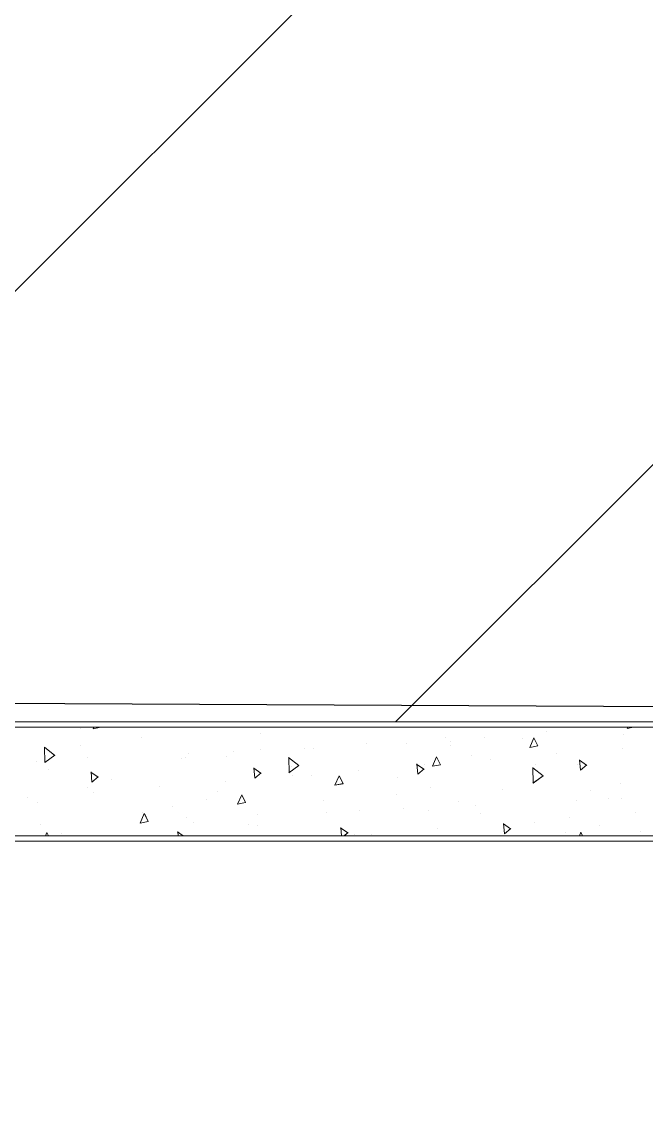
# Model space of a CAD drawing. Header units: millimetres. Extents: x 470010 to 1231400, y -134005 to 421770.
# Drawn here: x 807314 to 808464, y 144892 to 146914 of the extents above; entities that cross this region are included whole.
import ezdxf
from ezdxf.enums import TextEntityAlignment as Align

# ---------------------------------------------------------------- set-up
doc = ezdxf.new("R2010")
doc.units = ezdxf.units.MM
doc.layers.get('Defpoints').update_dxf_attribs({"color": 140})
for name, color, linetype, lineweight in [('АР_Стены ПЕНОблок', 52, 'Continuous', 20), ('АР_Тонкая', 254, 'Continuous', 5), ('АР_Штриховка', 8, 'Continuous', 0)]:
    doc.layers.add(name, color=color, linetype=linetype, lineweight=lineweight)
doc.styles.add('style1', font='ARIALN.TTF')

# ---------------------------------------------------------------- blocks, each defined once
blk = doc.blocks.new('A$C9108343f')
blk.add_lwpolyline([(160804.1, 248479.5), (162964.1, 248479.5), (162964.1, 249379.5), (167604.1, 249379.5), (167604.1, 249579.5), (186123.5, 249579.5), (186024.6, 244500.4), (148704.1, 244484.5), (148664.7, 245989.5), (140924.1, 246026), (140881.3, 249704.6), (148704.1, 249669.5), (148714.1, 259259.5)])
at = {"layer": 'АР_Стены ПЕНОблок', "color": 18, "linetype": 'Continuous', "lineweight": 20, "true_color": 0x000000}
for p, q in [((147504.1, 245979.5), (140924.1, 245979.5)), ((140924.1, 245779.5), (147504.1, 245779.5))]:
    blk.add_line(p, q, dxfattribs=at)
at = {"layer": 'АР_Тонкая', "color": 18, "linetype": 'Continuous', "lineweight": 0, "true_color": 0x000000}
for p, q in [((147504.1, 245989.5), (140924.1, 245989.5)), ((140924.1, 245979.5), (147504.1, 245979.5)), ((147504.1, 245779.5), (140924.1, 245779.5)), ((140924.1, 245769.5), (147504.1, 245769.5))]:
    blk.add_line(p, q, dxfattribs=at)
at = {"layer": 'АР_Штриховка', "color": 18, "linetype": 'Continuous', "lineweight": 0, "true_color": 0x000000}
for p, q in [((141704.2, 245978), (141704.2, 245978)), ((141727, 245976.8), (141728.2, 245979.5)), ((141727, 245976.7), (141741.2, 245979.5)), ((142562.1, 245972.4), (142562.1, 245972.4)), ((142711.1, 245977.3), (142712.1, 245979.5)), ((142711.1, 245977.3), (142722.6, 245979.5)), ((141816.9, 245960), (141816.9, 245960)), ((142035.4, 245968.4), (142035.4, 245968.4)), ((142376.5, 245961.2), (142376.5, 245961.2)), ((142386.2, 245952.9), (142386.2, 245952.9)), ((142447.7, 245960.5), (142447.7, 245960.5)), ((142517.6, 245958.6), (142517.6, 245958.6)), ((142531.6, 245942.4), (142539.3, 245959.8)), ((142546.6, 245945.3), (142539.3, 245959.8)), ((142704.1, 245966.8), (142704.1, 245966.8)), ((141656.3, 245927.6), (141637.3, 245942.7)), ((141638, 245914.3), (141637.4, 245942.8)), ((141703.6, 245945.4), (141703.6, 245945.4)), ((141903.3, 245931.8), (141903.3, 245931.8)), ((141985.8, 245935.4), (141985.8, 245935.4)), ((142035.6, 245938.8), (142035.6, 245938.8)), ((142117.2, 245941.2), (142117.2, 245941.2)), ((142132.7, 245941.1), (142132.7, 245941.1)), ((142230.2, 245949.3), (142230.2, 245949.3)), ((142303.7, 245949.3), (142303.7, 245949.3)), ((142385.7, 245946.8), (142385.7, 245946.8)), ((142531.6, 245942.4), (142546.6, 245945.3)), ((142703, 245940.1), (142703, 245940.1)), ((141623.4, 245917.1), (141623.4, 245917.1)), ((141637.7, 245914.4), (141656.2, 245927.9)), ((141716.8, 245923.7), (141716.8, 245923.7)), ((141889, 245921.1), (141889, 245921.1)), ((141898, 245923.6), (141898, 245923.6)), ((141973.6, 245925.1), (141973.6, 245925.1)), ((142106.2, 245908.7), (142087.2, 245923.8)), ((142087.9, 245895.4), (142087.3, 245923.9)), ((142336.2, 245902.4), (142322.9, 245911.6)), ((142325, 245893.3), (142323.3, 245912.2)), ((142352.1, 245907.6), (142359.8, 245925)), ((142367, 245910.4), (142359.8, 245924.9)), ((142424.6, 245927.6), (142424.6, 245927.6)), ((142459.2, 245920.1), (142459.2, 245920.1)), ((142541.2, 245911.6), (142541.2, 245911.6)), ((142581.3, 245930.4), (142581.3, 245930.4)), ((142636.3, 245909.7), (142623, 245918.9)), ((142625.1, 245900.6), (142623.4, 245919.6)), ((141645.2, 245901), (141645.2, 245901)), ((141736, 245887.6), (141722.6, 245896.8)), ((141724.8, 245878.5), (141723.1, 245897.5)), ((142036.1, 245895), (142022.8, 245904.2)), ((142024.9, 245885.9), (142023.2, 245904.9)), ((142024.9, 245885.9), (142036.6, 245895.7)), ((142087.6, 245895.5), (142106.1, 245909)), ((142093, 245906.4), (142093, 245906.4)), ((142215.4, 245900), (142215.4, 245900)), ((142325, 245893.3), (142336.7, 245903)), ((142337.5, 245910.3), (142337.5, 245910.3)), ((142352.1, 245907.5), (142367, 245910.4)), ((142556.2, 245889.8), (142537.1, 245904.9)), ((142537.8, 245876.4), (142537.2, 245905)), ((142619.7, 245910.4), (142619.7, 245910.4)), ((142625.1, 245900.6), (142636.8, 245910.4)), ((141724.8, 245878.5), (141736.4, 245888.3)), ((141761.2, 245883.4), (141761.2, 245883.4)), ((141849.9, 245870.2), (141849.9, 245870.2)), ((141971.6, 245880), (141971.6, 245880)), ((142093.7, 245890.3), (142093.7, 245890.3)), ((142129.1, 245889.9), (142129.1, 245889.9)), ((142172.5, 245872.7), (142180.3, 245890.1)), ((142172.6, 245872.6), (142187.5, 245875.5)), ((142187.5, 245875.5), (142180.3, 245890)), ((142287.8, 245887.3), (142287.8, 245887.3)), ((142537.5, 245876.5), (142556, 245890)), ((142698, 245876.7), (142698, 245876.7)), ((141606.1, 245850.2), (141606.1, 245850.2)), ((141716.9, 245868.2), (141716.9, 245868.2)), ((141727.8, 245859.9), (141727.8, 245859.9)), ((141955.6, 245861.7), (141955.6, 245861.7)), ((141993, 245837.8), (142000.8, 245855.2)), ((142008, 245840.6), (142000.8, 245855.1)), ((142285.8, 245855), (142285.8, 245855)), ((142347.8, 245868.7), (142347.8, 245868.7)), ((142482.2, 245865.6), (142482.2, 245865.6)), ((142643.9, 245863.1), (142643.9, 245863.1)), ((141624, 245840.5), (141624, 245840.5)), ((141873.7, 245833.3), (141873.7, 245833.3)), ((141935.7, 245847), (141935.7, 245847)), ((141993, 245837.7), (142008, 245840.6)), ((142150.6, 245844.5), (142150.6, 245844.5)), ((142299.4, 245830.2), (142299.4, 245830.2)), ((142400.1, 245843.1), (142400.1, 245843.1)), ((142430.9, 245835.9), (142430.9, 245835.9)), ((142617.4, 245844.1), (142617.4, 245844.1)), ((142677.3, 245848.4), (142677.3, 245848.4)), ((142699.9, 245847.7), (142699.9, 245847.7)), ((141813.5, 245802.9), (141821.2, 245820.3)), ((141818.8, 245821.4), (141818.8, 245821.4)), ((141828.5, 245805.7), (141821.3, 245820.2)), ((141899, 245812.7), (141899, 245812.7)), ((142030.4, 245818.4), (142030.4, 245818.4)), ((142156.3, 245823.1), (142156.3, 245823.1)), ((142217, 245826.6), (142217, 245826.6)), ((142345.4, 245825.4), (142345.4, 245825.4)), ((142441.3, 245819.8), (142441.3, 245819.8)), ((142604.9, 245812.3), (142604.9, 245812.3)), ((142726.6, 245822), (142726.6, 245822)), ((141630, 245801), (141630, 245801)), ((141813.5, 245802.8), (141828.5, 245805.7)), ((141816.5, 245809.1), (141816.5, 245809.1)), ((141912.5, 245803), (141912.5, 245803)), ((142013.2, 245799.7), (142013.2, 245799.7)), ((142029.2, 245798.1), (142029.2, 245798.1)), ((142196.1, 245784.8), (142182.8, 245794)), ((142184.6, 245779.5), (142183.2, 245794.7)), ((142361.1, 245792.2), (142361.1, 245792.2)), ((142482.8, 245802), (142482.8, 245802)), ((142496.2, 245792.2), (142482.9, 245801.4)), ((142485, 245783.1), (142483.3, 245802.1)), ((142485, 245783.1), (142496.7, 245792.9)), ((142539.8, 245803.6), (142539.8, 245803.6)), ((142660, 245798.6), (142660, 245798.6)), ((141639.1, 245779.5), (141641.7, 245785.4)), ((141644.6, 245779.5), (141641.7, 245785.3)), ((141668.8, 245783), (141668.8, 245783)), ((141893, 245779.5), (141882.7, 245786.6)), ((141883.8, 245779.5), (141883.1, 245787.3)), ((142189.4, 245779.5), (142196.6, 245785.5)), ((142208.2, 245782.5), (142208.2, 245782.5)), ((142239, 245781.9), (142239, 245781.9)), ((142598, 245784.8), (142598, 245784.8)), ((142623, 245779.5), (142625.9, 245785.9)), ((142629, 245779.5), (142625.9, 245785.8)), ((142734.9, 245786.5), (142734.9, 245786.5))]:
    blk.add_line(p, q, dxfattribs=at)
at = {"layer": 'Defpoints', "color": 18, "true_color": 0x000000, "style": 'style1'}
for p in [(143949.3, 316089.1), (143975, 281639.5), (143890.4, 273244.7), (143840, 264276.8), (143967.8, 254892.4), (12252, 104178.1), (12382.6, 96023.1)]:
    blk.add_attdef('АР-ПОМЕЩЕНИЕ:НАИМЕНОВАНИЕ', text='', height=100, dxfattribs=at).set_placement(p, align=Align.MIDDLE)
at = {"layer": 'Defpoints', "color": 18, "true_color": 0x000000, "style": 'style1', "flags": 8}
for p in [(143951.3, 279099.1), (143848.3, 269251.1), (143875.3, 260094.2), (144049.7, 250824.7), (163419.3, 238153.4), (155897.5, 237966), (183037.2, 237966), (143342.9, 237876.2)]:
    blk.add_attdef('АР-ПОМЕЩЕНИЕ:НАИМЕНОВАНИЕ', text='', height=100, dxfattribs=at).set_placement(p, align=Align.MIDDLE)

msp = doc.modelspace()

# ---------------------------------------------------------------- hatches: boundary and pattern name
h = msp.add_hatch()
h.set_pattern_fill('ANSI31', color=3, scale=333)
h.paths.add_polyline_path([(817822.706, 156413.251), (817822.706, 156633.251), (818712.706, 156633.251), (818712.706, 157213.251), (818712.706, 158463.251), (818712.706, 158793.251), (818142.704, 158793.251), (818142.704, 158993.251), (818142.704, 159018.251), (818142.708, 160493.251), (818142.709, 160913.252), (818142.71, 161403.25), (817492.706, 161403.25), (815492.706, 161403.25), (815152.698, 161403.25), (815152.705, 158893.25), (814432.706, 158893.25), (814432.706, 158113.25), (814432.706, 157813.251), (814432.706, 154913.25), (814432.706, 154413.251), (814432.706, 153513.25), (814432.706, 149823.25), (814432.706, 149520.89), (814422.706, 149510.89), (814422.706, 149303.25), (813222.703, 149303.25), (813222.703, 149523.25), (807026.355, 149523.251), (806792.706, 149289.602), (806792.706, 149514.108), (806642.706, 149364.108), (806642.706, 149303.251), (806642.706, 148813.25), (806638.097, 146163.251), (806642.706, 146163.251), (806642.706, 145623.251), (806792.706, 145623.251), (813222.706, 145623.251), (813222.706, 145903.251), (814423.268, 145903.251), (814423.268, 145582.591), (814422.706, 145582.028), (814422.706, 145403.251), (814422.706, 144123.251), (815822.706, 144123.251), (818721.706, 144123.251), (818722.706, 144123.251), (819622.706, 144123.251), (823122.706, 144123.251), (824322.706, 144123.251), (825522.706, 144123.251), (826422.706, 144123.251), (827422.706, 144123.251), (830322.706, 144123.251), (832443.315, 144123.251), (832443.315, 144413.251), (833322.706, 144413.251), (834245.277, 144413.251), (834222.706, 144390.68), (834222.706, 144123.251), (835122.706, 144123.251), (838022.706, 144123.251), (844022.706, 144123.251), (846922.706, 144123.251), (851466.776, 144123.251), (851472.706, 144129.18), (851472.706, 144563.251), (851762.706, 144563.251), (851762.706, 146914.25), (851762.706, 148713.251), (851472.706, 148713.251), (850377.706, 148713.251), (850377.706, 149213.251), (849177.706, 149213.251), (849177.706, 148713.251), (848277.706, 148713.251), (848277.706, 149213.251), (847077.706, 149213.251), (847077.706, 148713.251), (846177.706, 148713.251), (846177.706, 149213.251), (842877.706, 149213.251), (842877.706, 148713.251), (841977.706, 148713.251), (841977.706, 149213.251), (840777.706, 149213.251), (840777.706, 148713.251), (839877.706, 148713.251), (839877.706, 149213.251), (838677.706, 149213.251), (838677.706, 148713.251), (837777.706, 148713.251), (837777.706, 149213.251), (834477.706, 149213.251), (834477.706, 148713.251), (834222.706, 148713.251), (833322.706, 148713.251), (833322.706, 149213.251), (826722.706, 149213.251), (826722.706, 148993.251), (826872.706, 148993.251), (826872.706, 148843.251), (826664.184, 148843.251), (826522.706, 148701.772), (826522.706, 148233.25), (826524.424, 148233.25), (826524.424, 148113.25), (824942.706, 148113.251), (824822.706, 148113.251), (819922.706, 148113.251), (817822.706, 148113.251), (817822.706, 148313.251), (817822.706, 150513.251), (817822.706, 150713.251), (817822.706, 152013.251)])
h.paths.add_polyline_path([(816578.934, 147228.245), (816578.934, 146828.245), (815578.934, 146828.245), (815578.934, 147228.245)], flags=16)
h.paths.add_polyline_path([(828437.705, 148234.002), (827887.705, 148233.761), (827887.758, 148113.761), (828437.758, 148114.002)], flags=0)
h.paths.add_polyline_path([(826922.706, 149014.057), (827042.706, 149014.057), (827042.706, 148233.391), (827067.653, 148233.402), (827642.706, 148233.654), (827742.706, 148233.697), (827742.706, 149014.057), (827862.706, 149014.057), (827862.706, 148233.75), (828462.705, 148234.013), (828562.706, 148234.057), (828562.706, 149013.251), (828682.706, 149013.251), (828682.706, 148114.109), (828462.759, 148114.013), (828462.758, 148114.013), (827862.758, 148113.75), (827862.706, 148113.75), (827642.758, 148113.654), (827042.759, 148113.391), (827042.706, 148113.391), (826722.759, 148113.25), (826722.706, 148233.25), (826922.706, 148233.338)], flags=16)
h.paths.add_polyline_path([(827642.653, 148233.654), (827642.706, 148233.654), (827642.758, 148113.654), (827617.706, 148113.643), (827617.653, 148233.643)], flags=0)
h.paths.add_polyline_path([(818060.384, 156364.651), (818446.674, 156364.651), (818446.674, 156665.265), (818060.384, 156665.265)], flags=25)

# ---------------------------------------------------------------- linework, layer by layer
msp.add_lwpolyline([(826522.706, 148113.25), (828682.706, 148113.25), (828682.706, 149013.251), (833322.706, 149013.251), (833322.706, 149213.251), (851842.142, 149213.251), (851743.238, 144134.142), (814422.706, 144118.251), (814383.268, 145623.251), (806642.706, 145659.752), (806599.923, 149338.31), (814422.706, 149303.25), (814432.706, 158893.25)])
at = {"layer": 'АР_Стены ПЕНОблок', "color": 18, "linetype": 'Continuous', "lineweight": 20, "true_color": 0x000000}
for p, q in [((813222.706, 145613.251), (806642.706, 145613.251)), ((806642.706, 145413.251), (813222.706, 145413.251))]:
    msp.add_line(p, q, dxfattribs=at)
at = {"layer": 'АР_Тонкая', "color": 18, "linetype": 'Continuous', "lineweight": 0, "true_color": 0x000000}
for p, q in [((813222.706, 145623.251), (806642.706, 145623.251)), ((806642.706, 145613.251), (813222.706, 145613.251)), ((813222.706, 145413.251), (806642.706, 145413.251)), ((806642.706, 145403.251), (813222.706, 145403.251))]:
    msp.add_line(p, q, dxfattribs=at)
at = {"layer": 'АР_Штриховка', "color": 18, "linetype": 'Continuous', "lineweight": 0, "true_color": 0x000000}
for p, q in [((807445.569, 145610.565), (807446.765, 145613.251)), ((807445.6, 145610.483), (807459.841, 145613.251)), ((808429.709, 145611.1), (808430.667, 145613.251)), ((808429.74, 145611.017), (808441.231, 145613.251)), ((808250.189, 145576.204), (808257.938, 145593.608)), ((808250.22, 145576.122), (808265.18, 145579.03)), ((808265.167, 145579.025), (808257.955, 145593.52)), ((807374.954, 145561.383), (807355.913, 145576.456)), ((807356.619, 145548.033), (807356.029, 145576.602)), ((807356.317, 145548.142), (807374.768, 145561.638)), ((807824.861, 145542.463), (807805.82, 145557.536)), ((807806.526, 145529.113), (807805.936, 145557.682)), ((808070.669, 145541.309), (808078.418, 145558.712)), ((808085.647, 145544.129), (808078.435, 145558.625)), ((807754.701, 145528.754), (807741.367, 145537.936)), ((807743.485, 145519.642), (807741.825, 145538.619)), ((807806.224, 145529.222), (807824.675, 145542.718)), ((808054.814, 145536.13), (808041.479, 145545.312)), ((808043.598, 145527.018), (808041.938, 145545.996)), ((808043.605, 145527.01), (808055.279, 145536.807)), ((808070.7, 145541.227), (808085.66, 145544.135)), ((808274.768, 145523.543), (808255.727, 145538.616)), ((808256.434, 145510.194), (808255.843, 145538.762)), ((808354.926, 145543.506), (808341.591, 145552.687)), ((808343.711, 145534.395), (808342.051, 145553.372)), ((808343.718, 145534.387), (808355.392, 145544.183)), ((807454.589, 145521.379), (807441.254, 145530.56)), ((807443.372, 145512.265), (807441.712, 145531.242)), ((807443.379, 145512.257), (807455.053, 145522.053)), ((807743.492, 145519.634), (807755.166, 145529.43)), ((807891.149, 145506.414), (807898.898, 145523.817)), ((807906.127, 145509.234), (807898.916, 145523.729)), ((808256.13, 145510.302), (808274.581, 145523.799)), ((807891.18, 145506.332), (807906.14, 145509.24)), ((807711.629, 145471.519), (807719.378, 145488.922)), ((807726.607, 145474.339), (807719.396, 145488.834)), ((807711.66, 145471.436), (807726.62, 145474.344)), ((807532.109, 145436.624), (807539.858, 145454.027)), ((807532.14, 145436.541), (807547.1, 145439.449)), ((807547.087, 145439.444), (807539.876, 145453.939)), ((808203.617, 145416.842), (808201.956, 145435.819)), ((807357.719, 145413.251), (807360.338, 145419.132)), ((807363.238, 145413.251), (807360.356, 145419.044)), ((807611.631, 145413.251), (807601.272, 145420.383)), ((807602.414, 145413.251), (807601.73, 145421.066)), ((807914.72, 145418.577), (807901.385, 145427.759)), ((807903.172, 145413.251), (807901.843, 145428.442)), ((807908.031, 145413.251), (807915.185, 145419.253)), ((808214.832, 145425.953), (808201.497, 145435.134)), ((808203.623, 145416.834), (808215.298, 145426.63)), ((808341.621, 145413.251), (808344.477, 145419.666)), ((808347.644, 145413.251), (808344.495, 145419.578))]:
    msp.add_line(p, q, dxfattribs=at)

# ---------------------------------------------------------------- block references
msp.add_blockref('A$C9108343f', (665718.612, -100366.242))

doc.saveas('drawing.dxf')
